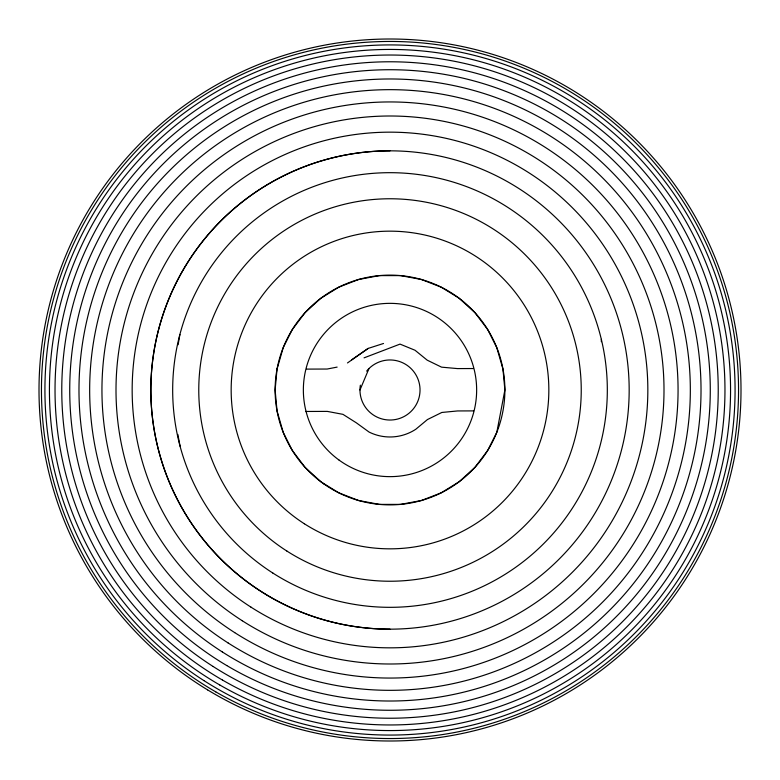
<?xml version="1.0" encoding="UTF-8"?>
<svg xmlns="http://www.w3.org/2000/svg" width="780" height="780" viewBox="0 0 780 780"><rect width="100%" height="100%" fill="white"/><g stroke="black" fill="none" stroke-linecap="round" stroke-linejoin="round"><path stroke-width="1.17" d="M178.123 344.731L179.887 334.483M359.97 390L368.979 368.56M383.526 343.473L368.16 348.416L347.49 362.944M351.507 359.921L368.16 348.416M364.055 357.854L400.033 344.107L415.038 350.259L427.186 360.155L441.568 367.156L457.45 368.589L473.45 368.54M337.135 367.097L327.132 369.037L306.706 369.106M305.643 411.469L327.278 411.392L342.947 414.346L356.372 422.838L369.077 432.061A46.975 46.975 0 0 0 415.789 429.263L427.45 419.552L441.821 412.464L457.587 410.943L473.596 410.894M177.85 434.421L180.082 446.257M601.341 339.329L601.341 341.698M390 629.167A239.168 239.168 0 0 1 150.832 390A239.168 239.168 0 0 1 390 150.823M366.629 371.134A30.03 30.03 0 0 1 415.75 374.546A30.03 30.03 0 0 1 395.655 419.494A30.03 30.03 0 0 1 360.36 385.164M277.036 369.096L275.116 390L277.036 410.904L283.179 432.286L292.325 450.479L305.097 467.395L321.116 481.942L338.793 492.833L358.556 500.497L379.402 504.397L400.598 504.397L421.444 500.497L441.207 492.843L459.235 481.679L474.903 467.395L487.675 450.479L496.821 432.286L504.884 390L502.964 369.096L496.821 347.714L487.675 329.521L474.903 312.604L458.884 298.058L441.207 287.167L421.444 279.503L400.598 275.603L379.402 275.603L358.556 279.503L338.793 287.157L320.765 298.321L305.097 312.604L292.325 329.521L283.179 347.714L277.036 369.096M207.597 689.881A351 351 0 0 0 740.912 398.024A351 351 0 0 0 221.5 82.095A351 351 0 0 0 207.597 689.881M215.728 691.85A348.543 348.543 0 0 0 738.543 390A348.543 348.543 0 0 0 215.728 88.15A348.543 348.543 0 0 0 215.728 691.85M203.98 680.638A345.072 345.072 0 0 0 734.711 405.776A345.072 345.072 0 0 0 231.309 83.577A345.072 345.072 0 0 0 203.98 680.638M219.716 684.938A340.558 340.558 0 0 0 730.558 390A340.558 340.558 0 0 0 219.716 95.062A340.558 340.558 0 0 0 219.716 684.938M222.514 680.082A334.961 334.961 0 0 0 724.961 390A334.961 334.961 0 0 0 222.514 99.908A334.961 334.961 0 0 0 222.514 680.082M213.057 666.451A328.224 328.224 0 0 0 717.883 405.005A328.224 328.224 0 0 0 239.06 98.543A328.224 328.224 0 0 0 213.057 666.451M226.775 665.554A320.278 320.278 0 0 0 710.258 393.578A320.278 320.278 0 0 0 232.976 110.858A320.278 320.278 0 0 0 226.775 665.554M222.339 651.953A311.015 311.015 0 0 0 700.693 404.225A311.015 311.015 0 0 0 246.968 113.821A311.015 311.015 0 0 0 222.339 651.953M228.101 642.954A300.329 300.329 0 0 0 690.017 403.738A300.329 300.329 0 0 0 251.881 123.308A300.329 300.329 0 0 0 228.101 642.954M234.712 632.619A288.064 288.064 0 0 0 677.761 403.172A288.064 288.064 0 0 0 257.527 134.209A288.064 288.064 0 0 0 234.712 632.619M242.297 620.773A273.994 273.994 0 0 0 663.712 402.529A273.994 273.994 0 0 0 263.991 146.698A273.994 273.994 0 0 0 242.297 620.773M251.004 607.162A257.839 257.839 0 0 0 647.566 401.788A257.839 257.839 0 0 0 271.43 161.041A257.839 257.839 0 0 0 251.004 607.162M270.416 597.119A239.168 239.168 0 0 0 629.167 390A239.168 239.168 0 0 0 270.416 182.881A239.168 239.168 0 0 0 270.416 597.119M272.844 573.047A217.328 217.328 0 0 0 607.093 399.935A217.328 217.328 0 0 0 290.062 197.018A217.328 217.328 0 0 0 272.844 573.047M286.904 551.07A191.246 191.246 0 0 0 581.042 398.746A191.246 191.246 0 0 0 302.055 220.184A191.246 191.246 0 0 0 286.904 551.07M304.375 523.78A158.837 158.837 0 0 0 548.672 397.264A158.837 158.837 0 0 0 316.953 248.957A158.837 158.837 0 0 0 304.375 523.78M323.71 483.824A114.884 114.884 0 0 0 504.406 400.491A114.884 114.884 0 0 0 341.884 285.675A114.884 114.884 0 0 0 323.71 483.824M339.085 460.102A86.648 86.648 0 0 0 476.171 399.038A86.648 86.648 0 0 0 354.744 310.849A86.648 86.648 0 0 0 339.085 460.102"/></g></svg>
